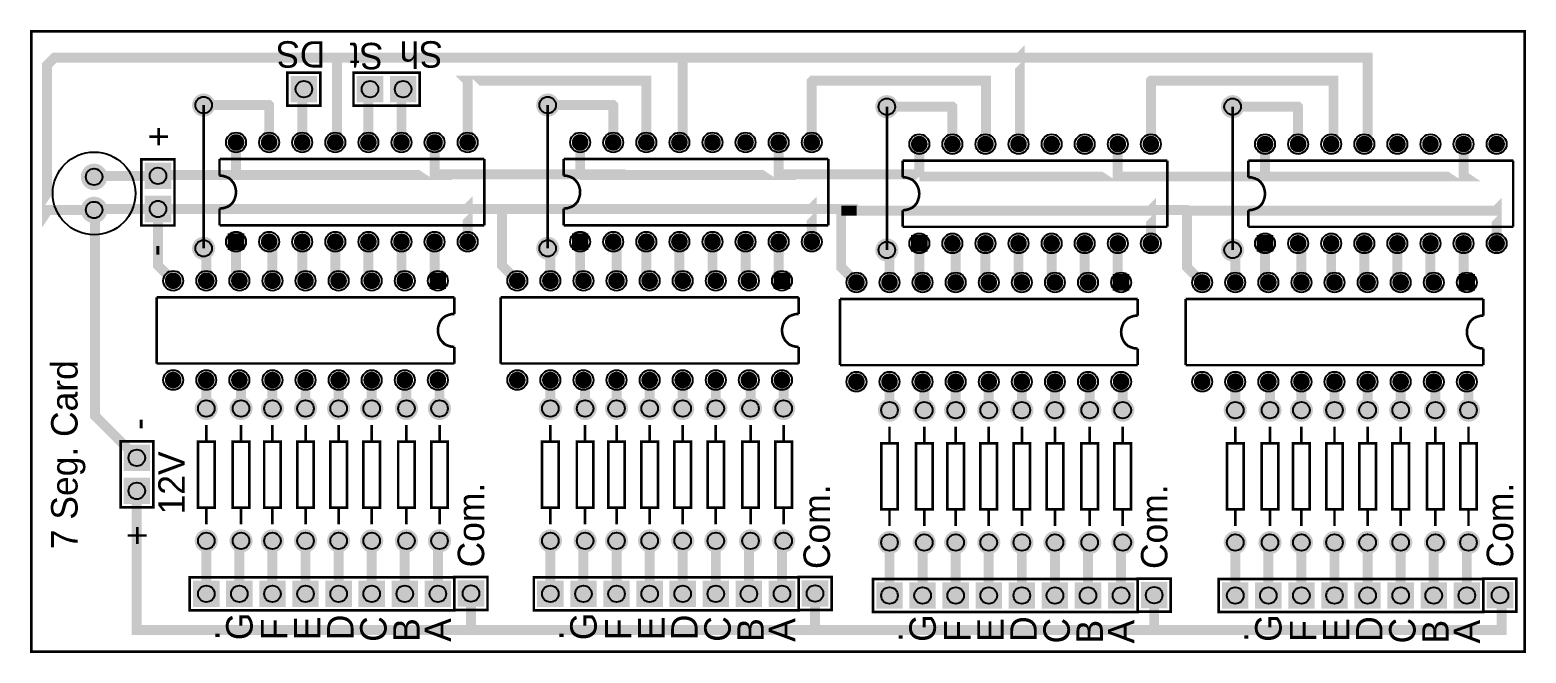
# Model space of a CAD drawing. Extents: x -4.21 to 4.21, y -2.67 to 2.66.
# Drawn here: x -0.315 to 4.207, y -2.654 to -0.771 of the extents above; entities that cross this region are included whole.
import ezdxf

# ---------------------------------------------------------------- set-up
doc = ezdxf.new("R2010")
doc.units = 0
doc.layers.get('0').update_dxf_attribs({"linetype": 'CONTINUOUS'})

# ---------------------------------------------------------------- blocks, each defined once
blk = doc.blocks.new('RPAD')
blk.add_trace([(-0.5, -0.5), (-0.5, 0.5), (0.5, -0.5), (0.5, 0.5)])
blk = doc.blocks.new('EPAD')
at = {"const_width": 0.5}
blk.add_lwpolyline([(-0.25, 0, 1), (0.25, 0, 1)], format="xyb", close=True, dxfattribs=at)

msp = doc.modelspace()

# ---------------------------------------------------------------- linework, layer by layer
for points, const_width in [([(-0.311, -2.65), (4.203, -2.65), (4.203, -0.775), (-0.311, -0.775), (-0.311, -2.65)], 0.008), ([(-0.121, -1.315), (-0.261, -1.315), (-0.263, -1.318), (-0.263, -0.877), (-0.241, -0.855), (0.613, -0.855)], 0.03), ([(0.613, -0.855), (0.613, -1.106), (0.608, -1.111)], 0.03), ([(0.613, -0.855), (1.655, -0.855), (1.658, -0.859), (1.658, -1.101), (1.648, -1.111)], 0.03), ([(1.655, -0.855), (2.628, -0.855)], 0.03), ([(2.628, -0.855), (2.675, -0.855), (2.677, -0.855), (3.728, -0.855), (3.728, -1.106), (3.718, -1.116)], 0.03), ([(2.675, -0.855), (2.677, -0.853), (2.677, -0.855), (2.677, -1.112), (2.673, -1.116)], 0.03), ([(0.463, -1), (0.563, -1), (0.563, -0.9), (0.463, -0.9), (0.463, -1)], 0.008), ([(0.663, -1), (0.863, -1), (0.863, -0.9), (0.663, -0.9), (0.663, -1)], 0.008), ([(0.508, -1.111), (0.508, -0.955), (0.513, -0.95)], 0.03), ([(0.708, -1.111), (0.708, -0.955), (0.713, -0.95)], 0.03), ([(0.808, -1.111), (0.808, -0.955), (0.813, -0.95)], 0.03), ([(1.008, -1.111), (1.008, -0.925), (1.007, -0.924), (1.547, -0.924), (1.548, -0.924), (1.548, -1.111), (1.548, -1.111)], 0.03), ([(2.048, -1.111), (2.048, -0.927), (2.051, -0.924), (2.575, -0.924), (2.575, -0.925), (2.575, -1.114), (2.573, -1.116)], 0.03), ([(3.073, -1.116), (3.073, -0.925), (3.074, -0.924), (3.625, -0.924), (3.625, -1.109), (3.618, -1.116)], 0.03), ([(0.408, -1.111), (0.408, -0.999), (0.407, -0.998), (0.21, -0.998)], 0.03), ([(0.21, -1.431), (0.21, -0.998)], 0.008), ([(1.448, -1.111), (1.448, -0.999), (1.447, -0.998), (1.25, -0.998)], 0.03), ([(1.25, -1.431), (1.25, -0.998)], 0.008), ([(2.473, -1.116), (2.473, -1.004), (2.472, -1.003), (2.275, -1.003)], 0.03), ([(3.518, -1.116), (3.518, -1.004), (3.517, -1.003), (3.32, -1.003)], 0.03), ([(2.275, -1.436), (2.275, -1.003)], 0.008), ([(3.32, -1.436), (3.32, -1.003)], 0.008), ([(0.308, -1.111), (0.308, -1.209), (0.075, -1.209), (0.072, -1.212)], 0.03), ([(0.908, -1.111), (0.908, -1.207), (0.911, -1.209), (0.308, -1.209)], 0.03), ([(1.348, -1.111), (1.348, -1.207), (1.348, -1.209)], 0.03), ([(1.948, -1.111), (1.948, -1.207), (1.951, -1.209), (1.482, -1.209)], 0.03), ([(2.373, -1.116), (2.373, -1.214)], 0.03), ([(2.973, -1.116), (2.973, -1.212), (2.976, -1.214), (2.373, -1.214)], 0.03), ([(3.418, -1.116), (3.418, -1.214)], 0.03), ([(4.018, -1.116), (4.018, -1.212), (4.021, -1.214), (3.493, -1.214)], 0.03), ([(0.022, -1.362), (0.122, -1.362), (0.122, -1.162), (0.022, -1.162), (0.022, -1.362)], 0.008), ([(0.258, -1.211), (0.258, -1.161)], 0.008), ([(1.058, -1.161), (0.258, -1.161)], 0.008), ([(1.058, -1.361), (1.058, -1.161)], 0.008), ([(1.298, -1.211), (1.298, -1.161)], 0.008), ([(2.098, -1.161), (1.298, -1.161)], 0.008), ([(2.098, -1.361), (2.098, -1.161)], 0.008), ([(2.323, -1.216), (2.323, -1.166)], 0.008), ([(3.123, -1.166), (2.323, -1.166)], 0.008), ([(3.123, -1.366), (3.123, -1.166)], 0.008), ([(3.368, -1.216), (3.368, -1.166)], 0.008), ([(4.168, -1.166), (3.368, -1.166)], 0.008), ([(4.168, -1.366), (4.168, -1.166)], 0.008), ([(0.072, -1.212), (-0.118, -1.212), (-0.121, -1.215)], 0.03), ([(0.308, -1.261), (0.307, -1.251), (0.304, -1.241), (0.3, -1.233), (0.294, -1.226), (0.287, -1.219), (0.278, -1.215), (0.268, -1.212), (0.258, -1.211)], 0.008), ([(0.908, -1.207), (1.348, -1.207), (1.479, -1.207), (1.482, -1.209)], 0.03), ([(1.348, -1.261), (1.347, -1.251), (1.344, -1.241), (1.34, -1.233), (1.334, -1.226), (1.327, -1.219), (1.318, -1.215), (1.308, -1.212), (1.298, -1.211)], 0.008), ([(1.482, -1.209), (1.348, -1.209)], 0.03), ([(1.948, -1.207), (2.366, -1.207), (2.373, -1.214)], 0.03), ([(2.373, -1.266), (2.372, -1.256), (2.369, -1.246), (2.365, -1.238), (2.359, -1.23), (2.352, -1.224), (2.343, -1.22), (2.333, -1.217), (2.323, -1.216)], 0.008), ([(2.976, -1.214), (3.418, -1.214), (3.493, -1.214)], 0.03), ([(3.418, -1.266), (3.417, -1.256), (3.414, -1.246), (3.41, -1.238), (3.404, -1.23), (3.397, -1.224), (3.388, -1.22), (3.378, -1.217), (3.368, -1.216)], 0.008), ([(0.308, -1.261), (0.307, -1.271), (0.304, -1.281), (0.3, -1.29), (0.294, -1.297), (0.287, -1.303), (0.278, -1.307), (0.268, -1.31), (0.258, -1.311)], 0.008), ([(1.348, -1.261), (1.347, -1.271), (1.344, -1.281), (1.34, -1.29), (1.334, -1.297), (1.327, -1.303), (1.318, -1.307), (1.308, -1.31), (1.298, -1.311)], 0.008), ([(2.373, -1.266), (2.372, -1.276), (2.369, -1.286), (2.365, -1.295), (2.359, -1.302), (2.352, -1.308), (2.343, -1.312), (2.333, -1.315), (2.323, -1.316)], 0.008), ([(3.418, -1.266), (3.417, -1.276), (3.414, -1.286), (3.41, -1.295), (3.404, -1.302), (3.397, -1.308), (3.388, -1.312), (3.378, -1.315), (3.368, -1.316)], 0.008), ([(0.072, -1.312), (-0.118, -1.312), (-0.121, -1.315)], 0.03), ([(0.008, -2.064), (-0.118, -1.937), (-0.118, -1.312)], 0.03), ([(0.072, -1.312), (1.006, -1.312), (1.008, -1.31), (1.008, -1.312), (1.008, -1.312), (1.008, -1.411)], 0.03), ([(0.118, -1.529), (0.072, -1.483), (0.072, -1.312)], 0.03), ([(0.258, -1.361), (0.258, -1.311)], 0.008), ([(1.163, -1.312), (1.112, -1.312), (1.008, -1.312), (1.008, -1.312)], 0.03), ([(1.158, -1.529), (1.112, -1.483), (1.112, -1.312)], 0.03), ([(1.163, -1.312), (2.008, -1.312)], 0.03), ([(1.298, -1.361), (1.298, -1.311)], 0.008), ([(2.008, -1.312), (2.046, -1.312), (2.048, -1.312), (2.179, -1.312), (2.184, -1.317)], 0.03), ([(2.046, -1.312), (2.048, -1.31), (2.048, -1.312), (2.048, -1.411)], 0.03), ([(2.183, -1.534), (2.137, -1.488), (2.137, -1.317)], 0.03), ([(2.137, -1.317), (2.184, -1.317)], 0.03), ([(2.184, -1.317), (3.071, -1.317), (3.073, -1.315), (3.073, -1.416)], 0.03), ([(3.073, -1.315), (3.18, -1.315), (3.182, -1.317)], 0.03), ([(3.182, -1.317), (4.116, -1.317), (4.118, -1.315), (4.118, -1.416)], 0.03), ([(3.228, -1.534), (3.182, -1.488), (3.182, -1.317)], 0.03), ([(2.323, -1.366), (2.323, -1.316)], 0.008), ([(3.368, -1.366), (3.368, -1.316)], 0.008), ([(0.258, -1.361), (1.058, -1.361)], 0.008), ([(0.308, -1.411), (0.308, -1.519), (0.318, -1.529)], 0.03), ([(0.408, -1.411), (0.418, -1.421), (0.418, -1.529)], 0.03), ([(0.508, -1.411), (0.508, -1.519), (0.518, -1.529)], 0.03), ([(0.608, -1.411), (0.608, -1.519), (0.618, -1.529)], 0.03), ([(0.708, -1.411), (0.708, -1.519), (0.718, -1.529)], 0.03), ([(0.808, -1.411), (0.808, -1.519), (0.818, -1.529)], 0.03), ([(0.908, -1.411), (0.908, -1.519), (0.918, -1.529)], 0.03), ([(1.298, -1.361), (2.098, -1.361)], 0.008), ([(1.348, -1.411), (1.348, -1.519), (1.358, -1.529)], 0.03), ([(1.448, -1.411), (1.458, -1.421), (1.458, -1.529)], 0.03), ([(1.548, -1.411), (1.548, -1.519), (1.558, -1.529)], 0.03), ([(1.648, -1.411), (1.648, -1.519), (1.658, -1.529)], 0.03), ([(1.748, -1.411), (1.748, -1.519), (1.758, -1.529)], 0.03), ([(1.848, -1.411), (1.848, -1.519), (1.858, -1.529)], 0.03), ([(1.948, -1.411), (1.948, -1.519), (1.958, -1.529)], 0.03), ([(2.323, -1.366), (3.123, -1.366)], 0.008), ([(2.373, -1.416), (2.373, -1.524), (2.383, -1.534)], 0.03), ([(2.473, -1.416), (2.483, -1.426), (2.483, -1.534)], 0.03), ([(2.573, -1.416), (2.573, -1.524), (2.583, -1.534)], 0.03), ([(2.673, -1.416), (2.673, -1.524), (2.683, -1.534)], 0.03), ([(2.773, -1.416), (2.773, -1.524), (2.783, -1.534)], 0.03), ([(2.873, -1.416), (2.873, -1.524), (2.883, -1.534)], 0.03), ([(2.973, -1.416), (2.973, -1.524), (2.983, -1.534)], 0.03), ([(3.368, -1.366), (4.168, -1.366)], 0.008), ([(3.418, -1.416), (3.418, -1.524), (3.428, -1.534)], 0.03), ([(3.518, -1.416), (3.528, -1.426), (3.528, -1.534)], 0.03), ([(3.618, -1.416), (3.618, -1.524), (3.628, -1.534)], 0.03), ([(3.718, -1.416), (3.718, -1.524), (3.728, -1.534)], 0.03), ([(3.818, -1.416), (3.818, -1.524), (3.828, -1.534)], 0.03), ([(3.918, -1.416), (3.918, -1.524), (3.928, -1.534)], 0.03), ([(4.018, -1.416), (4.018, -1.524), (4.028, -1.534)], 0.03), ([(0.218, -1.529), (0.218, -1.439), (0.21, -1.431)], 0.03), ([(1.258, -1.529), (1.258, -1.439), (1.25, -1.431)], 0.03), ([(2.283, -1.534), (2.283, -1.444), (2.275, -1.436)], 0.03), ([(3.328, -1.534), (3.328, -1.444), (3.32, -1.436)], 0.03), ([(0.068, -1.579), (0.068, -1.779)], 0.008), ([(0.968, -1.579), (0.068, -1.579)], 0.008), ([(0.968, -1.579), (0.968, -1.629)], 0.008), ([(1.108, -1.579), (1.108, -1.779)], 0.008), ([(2.008, -1.579), (1.108, -1.579)], 0.008), ([(2.008, -1.579), (2.008, -1.629)], 0.008), ([(2.133, -1.584), (2.133, -1.784)], 0.008), ([(3.033, -1.584), (2.133, -1.584)], 0.008), ([(3.033, -1.584), (3.033, -1.634)], 0.008), ([(3.178, -1.584), (3.178, -1.784)], 0.008), ([(4.078, -1.584), (3.178, -1.584)], 0.008), ([(4.078, -1.584), (4.078, -1.634)], 0.008), ([(0.918, -1.679), (0.919, -1.669), (0.922, -1.659), (0.926, -1.65), (0.932, -1.643), (0.939, -1.637), (0.948, -1.633), (0.958, -1.63), (0.968, -1.629)], 0.008), ([(1.958, -1.679), (1.959, -1.669), (1.962, -1.659), (1.966, -1.65), (1.972, -1.643), (1.979, -1.637), (1.988, -1.633), (1.998, -1.63), (2.008, -1.629)], 0.008), ([(2.983, -1.684), (2.984, -1.674), (2.987, -1.664), (2.991, -1.655), (2.997, -1.648), (3.004, -1.642), (3.013, -1.638), (3.023, -1.635), (3.033, -1.634)], 0.008), ([(4.028, -1.684), (4.029, -1.674), (4.032, -1.664), (4.036, -1.655), (4.042, -1.648), (4.049, -1.642), (4.058, -1.638), (4.068, -1.635), (4.078, -1.634)], 0.008), ([(0.918, -1.679), (0.919, -1.689), (0.922, -1.699), (0.926, -1.707), (0.932, -1.714), (0.939, -1.721), (0.948, -1.725), (0.958, -1.728), (0.968, -1.729)], 0.008), ([(1.958, -1.679), (1.959, -1.689), (1.962, -1.699), (1.966, -1.707), (1.972, -1.714), (1.979, -1.721), (1.988, -1.725), (1.998, -1.728), (2.008, -1.729)], 0.008), ([(2.983, -1.684), (2.984, -1.694), (2.987, -1.704), (2.991, -1.712), (2.997, -1.72), (3.004, -1.726), (3.013, -1.73), (3.023, -1.733), (3.033, -1.734)], 0.008), ([(4.028, -1.684), (4.029, -1.694), (4.032, -1.704), (4.036, -1.712), (4.042, -1.72), (4.049, -1.726), (4.058, -1.73), (4.068, -1.733), (4.078, -1.734)], 0.008), ([(0.968, -1.729), (0.968, -1.779)], 0.008), ([(2.008, -1.729), (2.008, -1.779)], 0.008), ([(3.033, -1.734), (3.033, -1.784)], 0.008), ([(4.078, -1.734), (4.078, -1.784)], 0.008), ([(0.068, -1.779), (0.968, -1.779)], 0.008), ([(1.108, -1.779), (2.008, -1.779)], 0.008), ([(2.133, -1.784), (3.033, -1.784)], 0.008), ([(3.178, -1.784), (4.078, -1.784)], 0.008), ([(0.218, -1.915), (0.218, -1.829), (0.218, -1.829)], 0.03), ([(0.323, -1.915), (0.323, -1.834), (0.318, -1.829)], 0.03), ([(0.418, -1.915), (0.418, -1.829), (0.418, -1.829)], 0.03), ([(0.518, -1.915), (0.518, -1.829), (0.518, -1.829)], 0.03), ([(0.618, -1.915), (0.618, -1.829), (0.618, -1.829)], 0.03), ([(0.718, -1.915), (0.718, -1.829), (0.718, -1.829)], 0.03), ([(0.823, -1.915), (0.823, -1.834), (0.818, -1.829)], 0.03), ([(0.923, -1.915), (0.923, -1.834), (0.918, -1.829)], 0.03), ([(1.258, -1.915), (1.258, -1.829), (1.258, -1.829)], 0.03), ([(1.363, -1.915), (1.363, -1.834), (1.358, -1.829)], 0.03), ([(1.458, -1.915), (1.458, -1.829), (1.458, -1.829)], 0.03), ([(1.558, -1.915), (1.558, -1.829), (1.558, -1.829)], 0.03), ([(1.658, -1.915), (1.658, -1.829), (1.658, -1.829)], 0.03), ([(1.758, -1.915), (1.758, -1.829), (1.758, -1.829)], 0.03), ([(1.863, -1.915), (1.863, -1.834), (1.858, -1.829)], 0.03), ([(1.963, -1.915), (1.963, -1.834), (1.958, -1.829)], 0.03), ([(2.283, -1.92), (2.283, -1.834), (2.283, -1.834)], 0.03), ([(2.388, -1.92), (2.388, -1.839), (2.383, -1.834)], 0.03), ([(2.483, -1.92), (2.483, -1.834), (2.483, -1.834)], 0.03), ([(2.583, -1.92), (2.583, -1.834), (2.583, -1.834)], 0.03), ([(2.683, -1.92), (2.683, -1.834), (2.683, -1.834)], 0.03), ([(2.783, -1.92), (2.783, -1.834), (2.783, -1.834)], 0.03), ([(2.888, -1.92), (2.888, -1.839), (2.883, -1.834)], 0.03), ([(2.988, -1.92), (2.988, -1.839), (2.983, -1.834)], 0.03), ([(3.328, -1.92), (3.328, -1.834), (3.328, -1.834)], 0.03), ([(3.433, -1.92), (3.433, -1.839), (3.428, -1.834)], 0.03), ([(3.528, -1.92), (3.528, -1.834), (3.528, -1.834)], 0.03), ([(3.628, -1.92), (3.628, -1.834), (3.628, -1.834)], 0.03), ([(3.728, -1.92), (3.728, -1.834), (3.728, -1.834)], 0.03), ([(3.828, -1.92), (3.828, -1.834), (3.828, -1.834)], 0.03), ([(3.933, -1.92), (3.933, -1.839), (3.928, -1.834)], 0.03), ([(4.033, -1.92), (4.033, -1.839), (4.028, -1.834)], 0.03), ([(0.218, -2.015), (0.218, -1.965)], 0.008), ([(0.323, -2.015), (0.323, -1.965)], 0.008), ([(0.418, -2.015), (0.418, -1.965)], 0.008), ([(0.518, -2.015), (0.518, -1.965)], 0.008), ([(0.618, -2.015), (0.618, -1.965)], 0.008), ([(0.718, -2.015), (0.718, -1.965)], 0.008), ([(0.823, -2.015), (0.823, -1.965)], 0.008), ([(0.923, -2.015), (0.923, -1.965)], 0.008), ([(1.258, -2.015), (1.258, -1.965)], 0.008), ([(1.363, -2.015), (1.363, -1.965)], 0.008), ([(1.458, -2.015), (1.458, -1.965)], 0.008), ([(1.558, -2.015), (1.558, -1.965)], 0.008), ([(1.658, -2.015), (1.658, -1.965)], 0.008), ([(1.758, -2.015), (1.758, -1.965)], 0.008), ([(1.863, -2.015), (1.863, -1.965)], 0.008), ([(1.963, -2.015), (1.963, -1.965)], 0.008), ([(2.283, -2.02), (2.283, -1.97)], 0.008), ([(2.388, -2.02), (2.388, -1.97)], 0.008), ([(2.483, -2.02), (2.483, -1.97)], 0.008), ([(2.583, -2.02), (2.583, -1.97)], 0.008), ([(2.683, -2.02), (2.683, -1.97)], 0.008), ([(2.783, -2.02), (2.783, -1.97)], 0.008), ([(2.888, -2.02), (2.888, -1.97)], 0.008), ([(2.988, -2.02), (2.988, -1.97)], 0.008), ([(3.328, -2.02), (3.328, -1.97)], 0.008), ([(3.433, -2.02), (3.433, -1.97)], 0.008), ([(3.528, -2.02), (3.528, -1.97)], 0.008), ([(3.628, -2.02), (3.628, -1.97)], 0.008), ([(3.728, -2.02), (3.728, -1.97)], 0.008), ([(3.828, -2.02), (3.828, -1.97)], 0.008), ([(3.933, -2.02), (3.933, -1.97)], 0.008), ([(4.033, -2.02), (4.033, -1.97)], 0.008), ([(-0.041, -2.214), (0.058, -2.214), (0.058, -2.014), (-0.041, -2.014), (-0.041, -2.214)], 0.008), ([(0.193, -2.215), (0.243, -2.215), (0.243, -2.015), (0.193, -2.015), (0.193, -2.215)], 0.008), ([(0.298, -2.215), (0.348, -2.215), (0.348, -2.015), (0.298, -2.015), (0.298, -2.215)], 0.008), ([(0.393, -2.215), (0.443, -2.215), (0.443, -2.015), (0.393, -2.015), (0.393, -2.215)], 0.008), ([(0.493, -2.215), (0.543, -2.215), (0.543, -2.015), (0.493, -2.015), (0.493, -2.215)], 0.008), ([(0.593, -2.215), (0.643, -2.215), (0.643, -2.015), (0.593, -2.015), (0.593, -2.215)], 0.008), ([(0.693, -2.215), (0.743, -2.215), (0.743, -2.015), (0.693, -2.015), (0.693, -2.215)], 0.008), ([(0.798, -2.215), (0.848, -2.215), (0.848, -2.015), (0.798, -2.015), (0.798, -2.215)], 0.008), ([(0.898, -2.215), (0.948, -2.215), (0.948, -2.015), (0.898, -2.015), (0.898, -2.215)], 0.008), ([(1.233, -2.215), (1.283, -2.215), (1.283, -2.015), (1.233, -2.015), (1.233, -2.215)], 0.008), ([(1.338, -2.215), (1.388, -2.215), (1.388, -2.015), (1.338, -2.015), (1.338, -2.215)], 0.008), ([(1.433, -2.215), (1.483, -2.215), (1.483, -2.015), (1.433, -2.015), (1.433, -2.215)], 0.008), ([(1.533, -2.215), (1.583, -2.215), (1.583, -2.015), (1.533, -2.015), (1.533, -2.215)], 0.008), ([(1.633, -2.215), (1.683, -2.215), (1.683, -2.015), (1.633, -2.015), (1.633, -2.215)], 0.008), ([(1.733, -2.215), (1.783, -2.215), (1.783, -2.015), (1.733, -2.015), (1.733, -2.215)], 0.008), ([(1.838, -2.215), (1.888, -2.215), (1.888, -2.015), (1.838, -2.015), (1.838, -2.215)], 0.008), ([(1.938, -2.215), (1.988, -2.215), (1.988, -2.015), (1.938, -2.015), (1.938, -2.215)], 0.008), ([(2.258, -2.22), (2.308, -2.22), (2.308, -2.02), (2.258, -2.02), (2.258, -2.22)], 0.008), ([(2.363, -2.22), (2.413, -2.22), (2.413, -2.02), (2.363, -2.02), (2.363, -2.22)], 0.008), ([(2.458, -2.22), (2.508, -2.22), (2.508, -2.02), (2.458, -2.02), (2.458, -2.22)], 0.008), ([(2.558, -2.22), (2.608, -2.22), (2.608, -2.02), (2.558, -2.02), (2.558, -2.22)], 0.008), ([(2.658, -2.22), (2.708, -2.22), (2.708, -2.02), (2.658, -2.02), (2.658, -2.22)], 0.008), ([(2.758, -2.22), (2.808, -2.22), (2.808, -2.02), (2.758, -2.02), (2.758, -2.22)], 0.008), ([(2.863, -2.22), (2.913, -2.22), (2.913, -2.02), (2.863, -2.02), (2.863, -2.22)], 0.008), ([(2.963, -2.22), (3.013, -2.22), (3.013, -2.02), (2.963, -2.02), (2.963, -2.22)], 0.008), ([(3.303, -2.22), (3.353, -2.22), (3.353, -2.02), (3.303, -2.02), (3.303, -2.22)], 0.008), ([(3.408, -2.22), (3.458, -2.22), (3.458, -2.02), (3.408, -2.02), (3.408, -2.22)], 0.008), ([(3.503, -2.22), (3.553, -2.22), (3.553, -2.02), (3.503, -2.02), (3.503, -2.22)], 0.008), ([(3.603, -2.22), (3.653, -2.22), (3.653, -2.02), (3.603, -2.02), (3.603, -2.22)], 0.008), ([(3.703, -2.22), (3.753, -2.22), (3.753, -2.02), (3.703, -2.02), (3.703, -2.22)], 0.008), ([(3.803, -2.22), (3.853, -2.22), (3.853, -2.02), (3.803, -2.02), (3.803, -2.22)], 0.008), ([(3.908, -2.22), (3.958, -2.22), (3.958, -2.02), (3.908, -2.02), (3.908, -2.22)], 0.008), ([(4.008, -2.22), (4.058, -2.22), (4.058, -2.02), (4.008, -2.02), (4.008, -2.22)], 0.008), ([(0.008, -2.164), (0.008, -2.584), (1.022, -2.584), (2.062, -2.584)], 0.03), ([(0.218, -2.265), (0.218, -2.215)], 0.008), ([(0.323, -2.265), (0.323, -2.215)], 0.008), ([(0.418, -2.265), (0.418, -2.215)], 0.008), ([(0.518, -2.265), (0.518, -2.215)], 0.008), ([(0.618, -2.265), (0.618, -2.215)], 0.008), ([(0.718, -2.265), (0.718, -2.215)], 0.008), ([(0.823, -2.265), (0.823, -2.215)], 0.008), ([(0.923, -2.265), (0.923, -2.215)], 0.008), ([(1.258, -2.265), (1.258, -2.215)], 0.008), ([(1.363, -2.265), (1.363, -2.215)], 0.008), ([(1.458, -2.265), (1.458, -2.215)], 0.008), ([(1.558, -2.265), (1.558, -2.215)], 0.008), ([(1.658, -2.265), (1.658, -2.215)], 0.008), ([(1.758, -2.265), (1.758, -2.215)], 0.008), ([(1.863, -2.265), (1.863, -2.215)], 0.008), ([(1.963, -2.265), (1.963, -2.215)], 0.008), ([(2.283, -2.27), (2.283, -2.22)], 0.008), ([(2.388, -2.27), (2.388, -2.22)], 0.008), ([(2.483, -2.27), (2.483, -2.22)], 0.008), ([(2.583, -2.27), (2.583, -2.22)], 0.008), ([(2.683, -2.27), (2.683, -2.22)], 0.008), ([(2.783, -2.27), (2.783, -2.22)], 0.008), ([(2.888, -2.27), (2.888, -2.22)], 0.008), ([(2.988, -2.27), (2.988, -2.22)], 0.008), ([(3.328, -2.27), (3.328, -2.22)], 0.008), ([(3.433, -2.27), (3.433, -2.22)], 0.008), ([(3.528, -2.27), (3.528, -2.22)], 0.008), ([(3.628, -2.27), (3.628, -2.22)], 0.008), ([(3.728, -2.27), (3.728, -2.22)], 0.008), ([(3.828, -2.27), (3.828, -2.22)], 0.008), ([(3.933, -2.27), (3.933, -2.22)], 0.008), ([(4.033, -2.27), (4.033, -2.22)], 0.008), ([(0.218, -2.475), (0.218, -2.315)], 0.03), ([(0.318, -2.475), (0.318, -2.32), (0.323, -2.315)], 0.03), ([(0.418, -2.475), (0.418, -2.315)], 0.03), ([(0.518, -2.475), (0.518, -2.315)], 0.03), ([(0.618, -2.475), (0.618, -2.315)], 0.03), ([(0.718, -2.475), (0.718, -2.315)], 0.03), ([(0.818, -2.475), (0.818, -2.32), (0.823, -2.315)], 0.03), ([(0.918, -2.475), (0.918, -2.32), (0.923, -2.315)], 0.03), ([(1.258, -2.475), (1.258, -2.315)], 0.03), ([(1.358, -2.475), (1.358, -2.32), (1.363, -2.315)], 0.03), ([(1.458, -2.475), (1.458, -2.315)], 0.03), ([(1.558, -2.475), (1.558, -2.315)], 0.03), ([(1.658, -2.475), (1.658, -2.315)], 0.03), ([(1.758, -2.475), (1.758, -2.315)], 0.03), ([(1.858, -2.475), (1.858, -2.32), (1.863, -2.315)], 0.03), ([(1.958, -2.475), (1.958, -2.32), (1.963, -2.315)], 0.03), ([(2.283, -2.48), (2.283, -2.32)], 0.03), ([(2.383, -2.48), (2.383, -2.325), (2.388, -2.32)], 0.03), ([(2.483, -2.48), (2.483, -2.32)], 0.03), ([(2.583, -2.48), (2.583, -2.32)], 0.03), ([(2.683, -2.48), (2.683, -2.32)], 0.03), ([(2.783, -2.48), (2.783, -2.32)], 0.03), ([(2.883, -2.48), (2.883, -2.325), (2.888, -2.32)], 0.03), ([(2.983, -2.48), (2.983, -2.325), (2.988, -2.32)], 0.03), ([(3.328, -2.48), (3.328, -2.32)], 0.03), ([(3.428, -2.48), (3.428, -2.325), (3.433, -2.32)], 0.03), ([(3.528, -2.48), (3.528, -2.32)], 0.03), ([(3.628, -2.48), (3.628, -2.32)], 0.03), ([(3.728, -2.48), (3.728, -2.32)], 0.03), ([(3.828, -2.48), (3.828, -2.32)], 0.03), ([(3.928, -2.48), (3.928, -2.325), (3.933, -2.32)], 0.03), ([(4.028, -2.48), (4.028, -2.325), (4.033, -2.32)], 0.03), ([(0.168, -2.525), (0.968, -2.525), (0.968, -2.425), (0.168, -2.425), (0.168, -2.525)], 0.008), ([(0.968, -2.524), (1.068, -2.524), (1.068, -2.424), (0.968, -2.424), (0.968, -2.524)], 0.008), ([(1.208, -2.525), (2.008, -2.525), (2.008, -2.425), (1.208, -2.425), (1.208, -2.525)], 0.008), ([(2.008, -2.524), (2.108, -2.524), (2.108, -2.424), (2.008, -2.424), (2.008, -2.524)], 0.008), ([(2.233, -2.53), (3.033, -2.53), (3.033, -2.43), (2.233, -2.43), (2.233, -2.53)], 0.008), ([(3.033, -2.529), (3.133, -2.529), (3.133, -2.429), (3.033, -2.429), (3.033, -2.529)], 0.008), ([(3.278, -2.53), (4.078, -2.53), (4.078, -2.43), (3.278, -2.43), (3.278, -2.53)], 0.008), ([(4.078, -2.529), (4.178, -2.529), (4.178, -2.429), (4.078, -2.429), (4.078, -2.529)], 0.008), ([(1.018, -2.474), (1.018, -2.581), (1.022, -2.584)], 0.03), ([(2.058, -2.474), (2.058, -2.581), (2.062, -2.584), (3.088, -2.584)], 0.03), ([(3.083, -2.479), (3.083, -2.579), (3.088, -2.584), (4.133, -2.584), (4.133, -2.484), (4.128, -2.479)], 0.03)]:
    msp.add_lwpolyline(points, dxfattribs=dict(const_width=const_width))
for centre, radius in [((0.513, -0.95), 0.025), ((0.713, -0.95), 0.025), ((0.813, -0.95), 0.025), ((0.21, -0.998), 0.025), ((1.25, -0.998), 0.025), ((2.275, -1.003), 0.025), ((3.32, -1.003), 0.025), ((0.308, -1.111), 0.03), ((0.408, -1.111), 0.03), ((0.508, -1.111), 0.03), ((0.608, -1.111), 0.03), ((0.708, -1.111), 0.03), ((0.808, -1.111), 0.03), ((0.908, -1.111), 0.03), ((1.008, -1.111), 0.03), ((1.348, -1.111), 0.03), ((1.448, -1.111), 0.03), ((1.548, -1.111), 0.03), ((1.648, -1.111), 0.03), ((1.748, -1.111), 0.03), ((1.848, -1.111), 0.03), ((1.948, -1.111), 0.03), ((2.048, -1.111), 0.03), ((2.373, -1.116), 0.03), ((2.473, -1.116), 0.03), ((2.573, -1.116), 0.03), ((2.673, -1.116), 0.03), ((2.773, -1.116), 0.03), ((2.873, -1.116), 0.03), ((2.973, -1.116), 0.03), ((3.073, -1.116), 0.03), ((3.418, -1.116), 0.03), ((3.518, -1.116), 0.03), ((3.618, -1.116), 0.03), ((3.718, -1.116), 0.03), ((3.818, -1.116), 0.03), ((3.918, -1.116), 0.03), ((4.018, -1.116), 0.03), ((4.118, -1.116), 0.03), ((-0.121, -1.215), 0.025), ((0.072, -1.212), 0.025), ((-0.121, -1.315), 0.025), ((0.072, -1.312), 0.025), ((0.308, -1.411), 0.03), ((0.408, -1.411), 0.03), ((0.508, -1.411), 0.03), ((0.608, -1.411), 0.03), ((0.708, -1.411), 0.03), ((0.808, -1.411), 0.03), ((0.908, -1.411), 0.03), ((1.008, -1.411), 0.03), ((1.348, -1.411), 0.03), ((1.448, -1.411), 0.03), ((1.548, -1.411), 0.03), ((1.648, -1.411), 0.03), ((1.748, -1.411), 0.03), ((1.848, -1.411), 0.03), ((1.948, -1.411), 0.03), ((2.048, -1.411), 0.03), ((2.373, -1.416), 0.03), ((2.473, -1.416), 0.03), ((2.573, -1.416), 0.03), ((2.673, -1.416), 0.03), ((2.773, -1.416), 0.03), ((2.873, -1.416), 0.03), ((2.973, -1.416), 0.03), ((3.073, -1.416), 0.03), ((3.418, -1.416), 0.03), ((3.518, -1.416), 0.03), ((3.618, -1.416), 0.03), ((3.718, -1.416), 0.03), ((3.818, -1.416), 0.03), ((3.918, -1.416), 0.03), ((4.018, -1.416), 0.03), ((4.118, -1.416), 0.03), ((0.21, -1.431), 0.025), ((1.25, -1.431), 0.025), ((2.275, -1.436), 0.025), ((3.32, -1.436), 0.025), ((0.118, -1.529), 0.03), ((0.218, -1.529), 0.03), ((0.318, -1.529), 0.03), ((0.418, -1.529), 0.03), ((0.518, -1.529), 0.03), ((0.618, -1.529), 0.03), ((0.718, -1.529), 0.03), ((0.818, -1.529), 0.03), ((0.918, -1.529), 0.03), ((1.158, -1.529), 0.03), ((1.258, -1.529), 0.03), ((1.358, -1.529), 0.03), ((1.458, -1.529), 0.03), ((1.558, -1.529), 0.03), ((1.658, -1.529), 0.03), ((1.758, -1.529), 0.03), ((1.858, -1.529), 0.03), ((1.958, -1.529), 0.03), ((2.183, -1.534), 0.03), ((2.283, -1.534), 0.03), ((2.383, -1.534), 0.03), ((2.483, -1.534), 0.03), ((2.583, -1.534), 0.03), ((2.683, -1.534), 0.03), ((2.783, -1.534), 0.03), ((2.883, -1.534), 0.03), ((2.983, -1.534), 0.03), ((3.228, -1.534), 0.03), ((3.328, -1.534), 0.03), ((3.428, -1.534), 0.03), ((3.528, -1.534), 0.03), ((3.628, -1.534), 0.03), ((3.728, -1.534), 0.03), ((3.828, -1.534), 0.03), ((3.928, -1.534), 0.03), ((4.028, -1.534), 0.03), ((0.118, -1.829), 0.03), ((0.218, -1.829), 0.03), ((0.318, -1.829), 0.03), ((0.418, -1.829), 0.03), ((0.518, -1.829), 0.03), ((0.618, -1.829), 0.03), ((0.718, -1.829), 0.03), ((0.818, -1.829), 0.03), ((0.918, -1.829), 0.03), ((1.158, -1.829), 0.03), ((1.258, -1.829), 0.03), ((1.358, -1.829), 0.03), ((1.458, -1.829), 0.03), ((1.558, -1.829), 0.03), ((1.658, -1.829), 0.03), ((1.758, -1.829), 0.03), ((1.858, -1.829), 0.03), ((1.958, -1.829), 0.03), ((2.183, -1.834), 0.03), ((2.283, -1.834), 0.03), ((2.383, -1.834), 0.03), ((2.483, -1.834), 0.03), ((2.583, -1.834), 0.03), ((2.683, -1.834), 0.03), ((2.783, -1.834), 0.03), ((2.883, -1.834), 0.03), ((2.983, -1.834), 0.03), ((3.228, -1.834), 0.03), ((3.328, -1.834), 0.03), ((3.428, -1.834), 0.03), ((3.528, -1.834), 0.03), ((3.628, -1.834), 0.03), ((3.728, -1.834), 0.03), ((3.828, -1.834), 0.03), ((3.928, -1.834), 0.03), ((4.028, -1.834), 0.03), ((0.218, -1.915), 0.025), ((0.323, -1.915), 0.025), ((0.418, -1.915), 0.025), ((0.518, -1.915), 0.025), ((0.618, -1.915), 0.025), ((0.718, -1.915), 0.025), ((0.823, -1.915), 0.025), ((0.923, -1.915), 0.025), ((1.258, -1.915), 0.025), ((1.363, -1.915), 0.025), ((1.458, -1.915), 0.025), ((1.558, -1.915), 0.025), ((1.658, -1.915), 0.025), ((1.758, -1.915), 0.025), ((1.863, -1.915), 0.025), ((1.963, -1.915), 0.025), ((2.283, -1.92), 0.025), ((2.388, -1.92), 0.025), ((2.483, -1.92), 0.025), ((2.583, -1.92), 0.025), ((2.683, -1.92), 0.025), ((2.783, -1.92), 0.025), ((2.888, -1.92), 0.025), ((2.988, -1.92), 0.025), ((3.328, -1.92), 0.025), ((3.433, -1.92), 0.025), ((3.528, -1.92), 0.025), ((3.628, -1.92), 0.025), ((3.728, -1.92), 0.025), ((3.828, -1.92), 0.025), ((3.933, -1.92), 0.025), ((4.033, -1.92), 0.025), ((0.008, -2.064), 0.025), ((0.008, -2.164), 0.025), ((0.218, -2.315), 0.025), ((0.323, -2.315), 0.025), ((0.418, -2.315), 0.025), ((0.518, -2.315), 0.025), ((0.618, -2.315), 0.025), ((0.718, -2.315), 0.025), ((0.823, -2.315), 0.025), ((0.923, -2.315), 0.025), ((1.258, -2.315), 0.025), ((1.363, -2.315), 0.025), ((1.458, -2.315), 0.025), ((1.558, -2.315), 0.025), ((1.658, -2.315), 0.025), ((1.758, -2.315), 0.025), ((1.863, -2.315), 0.025), ((1.963, -2.315), 0.025), ((2.283, -2.32), 0.025), ((2.388, -2.32), 0.025), ((2.483, -2.32), 0.025), ((2.583, -2.32), 0.025), ((2.683, -2.32), 0.025), ((2.783, -2.32), 0.025), ((2.888, -2.32), 0.025), ((2.988, -2.32), 0.025), ((3.328, -2.32), 0.025), ((3.433, -2.32), 0.025), ((3.528, -2.32), 0.025), ((3.628, -2.32), 0.025), ((3.728, -2.32), 0.025), ((3.828, -2.32), 0.025), ((3.933, -2.32), 0.025), ((4.033, -2.32), 0.025), ((0.218, -2.475), 0.025), ((0.318, -2.475), 0.025), ((0.418, -2.475), 0.025), ((0.518, -2.475), 0.025), ((0.618, -2.475), 0.025), ((0.718, -2.475), 0.025), ((0.818, -2.475), 0.025), ((0.918, -2.475), 0.025), ((1.018, -2.474), 0.025), ((1.258, -2.475), 0.025), ((1.358, -2.475), 0.025), ((1.458, -2.475), 0.025), ((1.558, -2.475), 0.025), ((1.658, -2.475), 0.025), ((1.758, -2.475), 0.025), ((1.858, -2.475), 0.025), ((1.958, -2.475), 0.025), ((2.058, -2.474), 0.025), ((2.283, -2.48), 0.025), ((2.383, -2.48), 0.025), ((2.483, -2.48), 0.025), ((2.583, -2.48), 0.025), ((2.683, -2.48), 0.025), ((2.783, -2.48), 0.025), ((2.883, -2.48), 0.025), ((2.983, -2.48), 0.025), ((3.083, -2.479), 0.025), ((3.328, -2.48), 0.025), ((3.428, -2.48), 0.025), ((3.528, -2.48), 0.025), ((3.628, -2.48), 0.025), ((3.728, -2.48), 0.025), ((3.828, -2.48), 0.025), ((3.928, -2.48), 0.025), ((4.028, -2.48), 0.025), ((4.128, -2.479), 0.025)]:
    msp.add_circle(centre, radius)
at = {"layer": '12632256'}
msp.add_circle((-0.121, -1.265), 0.125, dxfattribs=at)

# ---------------------------------------------------------------- block references
for p, xscale, yscale, rotation in [((0.513, -0.95), 0.08, 0.08, 180), ((0.713, -0.95), 0.08, 0.08, 180), ((0.813, -0.95), 0.08, 0.08, 180), ((0.072, -1.212), 0.08, 0.08, 90), ((0.072, -1.312), 0.08, 0.08, 90), ((0.918, -1.529), 0.05, 0.05, 180), ((1.958, -1.529), 0.05, 0.05, 180), ((2.983, -1.534), 0.05, 0.05, 180), ((4.028, -1.534), 0.05, 0.05, 180), ((0.008, -2.064), 0.08, 0.08, 90), ((0.008, -2.164), 0.08, 0.08, 90), ((0.218, -2.475), 0.08, 0.08, 180), ((0.318, -2.475), 0.08, 0.08, 180), ((0.418, -2.475), 0.08, 0.08, 180), ((0.518, -2.475), 0.08, 0.08, 180), ((0.618, -2.475), 0.08, 0.08, 180), ((0.718, -2.475), 0.08, 0.08, 180), ((0.818, -2.475), 0.08, 0.08, 180), ((0.918, -2.475), 0.08, 0.08, 180), ((1.018, -2.474), 0.08, 0.08, 90), ((1.258, -2.475), 0.08, 0.08, 180), ((1.358, -2.475), 0.08, 0.08, 180), ((1.458, -2.475), 0.08, 0.08, 180), ((1.558, -2.475), 0.08, 0.08, 180), ((1.658, -2.475), 0.08, 0.08, 180), ((1.758, -2.475), 0.08, 0.08, 180), ((1.858, -2.475), 0.08, 0.08, 180), ((1.958, -2.475), 0.08, 0.08, 180), ((2.058, -2.474), 0.08, 0.08, 90), ((2.283, -2.48), 0.08, 0.08, 180), ((2.383, -2.48), 0.08, 0.08, 180), ((2.483, -2.48), 0.08, 0.08, 180), ((2.583, -2.48), 0.08, 0.08, 180), ((2.683, -2.48), 0.08, 0.08, 180), ((2.783, -2.48), 0.08, 0.08, 180), ((2.883, -2.48), 0.08, 0.08, 180), ((2.983, -2.48), 0.08, 0.08, 180), ((3.083, -2.479), 0.08, 0.08, 90), ((3.328, -2.48), 0.08, 0.08, 180), ((3.428, -2.48), 0.08, 0.08, 180), ((3.528, -2.48), 0.08, 0.08, 180), ((3.628, -2.48), 0.08, 0.08, 180), ((3.728, -2.48), 0.08, 0.08, 180), ((3.828, -2.48), 0.08, 0.08, 180), ((3.928, -2.48), 0.08, 0.08, 180), ((4.028, -2.48), 0.08, 0.08, 180), ((4.128, -2.479), 0.08, 0.08, 90)]:
    msp.add_blockref('RPAD', p, dxfattribs=dict(xscale=xscale, yscale=yscale, rotation=rotation))
for name, p, xscale, yscale in [('EPAD', (0.21, -0.998), 0.07, 0.07), ('EPAD', (1.25, -0.998), 0.07, 0.07), ('EPAD', (2.275, -1.003), 0.07, 0.07), ('EPAD', (3.32, -1.003), 0.07, 0.07), ('EPAD', (0.308, -1.111), 0.05, 0.05), ('EPAD', (0.408, -1.111), 0.05, 0.05), ('EPAD', (0.508, -1.111), 0.05, 0.05), ('EPAD', (0.608, -1.111), 0.05, 0.05), ('EPAD', (0.708, -1.111), 0.05, 0.05), ('EPAD', (0.808, -1.111), 0.05, 0.05), ('EPAD', (0.908, -1.111), 0.05, 0.05), ('EPAD', (1.008, -1.111), 0.05, 0.05), ('EPAD', (1.348, -1.111), 0.05, 0.05), ('EPAD', (1.448, -1.111), 0.05, 0.05), ('EPAD', (1.548, -1.111), 0.05, 0.05), ('EPAD', (1.648, -1.111), 0.05, 0.05), ('EPAD', (1.748, -1.111), 0.05, 0.05), ('EPAD', (1.848, -1.111), 0.05, 0.05), ('EPAD', (1.948, -1.111), 0.05, 0.05), ('EPAD', (2.048, -1.111), 0.05, 0.05), ('EPAD', (2.373, -1.116), 0.05, 0.05), ('EPAD', (2.473, -1.116), 0.05, 0.05), ('EPAD', (2.573, -1.116), 0.05, 0.05), ('EPAD', (2.673, -1.116), 0.05, 0.05), ('EPAD', (2.773, -1.116), 0.05, 0.05), ('EPAD', (2.873, -1.116), 0.05, 0.05), ('EPAD', (2.973, -1.116), 0.05, 0.05), ('EPAD', (3.073, -1.116), 0.05, 0.05), ('EPAD', (3.418, -1.116), 0.05, 0.05), ('EPAD', (3.518, -1.116), 0.05, 0.05), ('EPAD', (3.618, -1.116), 0.05, 0.05), ('EPAD', (3.718, -1.116), 0.05, 0.05), ('EPAD', (3.818, -1.116), 0.05, 0.05), ('EPAD', (3.918, -1.116), 0.05, 0.05), ('EPAD', (4.018, -1.116), 0.05, 0.05), ('EPAD', (4.118, -1.116), 0.05, 0.05), ('EPAD', (-0.121, -1.215), 0.08, 0.08), ('EPAD', (-0.121, -1.315), 0.08, 0.08), ('EPAD', (0.21, -1.431), 0.07, 0.07), ('RPAD', (0.308, -1.411), 0.05, 0.05), ('EPAD', (0.408, -1.411), 0.05, 0.05), ('EPAD', (0.508, -1.411), 0.05, 0.05), ('EPAD', (0.608, -1.411), 0.05, 0.05), ('EPAD', (0.708, -1.411), 0.05, 0.05), ('EPAD', (0.808, -1.411), 0.05, 0.05), ('EPAD', (0.908, -1.411), 0.05, 0.05), ('EPAD', (1.008, -1.411), 0.05, 0.05), ('EPAD', (1.25, -1.431), 0.07, 0.07), ('RPAD', (1.348, -1.411), 0.05, 0.05), ('EPAD', (1.448, -1.411), 0.05, 0.05), ('EPAD', (1.548, -1.411), 0.05, 0.05), ('EPAD', (1.648, -1.411), 0.05, 0.05), ('EPAD', (1.748, -1.411), 0.05, 0.05), ('EPAD', (1.848, -1.411), 0.05, 0.05), ('EPAD', (1.948, -1.411), 0.05, 0.05), ('EPAD', (2.048, -1.411), 0.05, 0.05), ('EPAD', (2.275, -1.436), 0.07, 0.07), ('RPAD', (2.373, -1.416), 0.05, 0.05), ('EPAD', (2.473, -1.416), 0.05, 0.05), ('EPAD', (2.573, -1.416), 0.05, 0.05), ('EPAD', (2.673, -1.416), 0.05, 0.05), ('EPAD', (2.773, -1.416), 0.05, 0.05), ('EPAD', (2.873, -1.416), 0.05, 0.05), ('EPAD', (2.973, -1.416), 0.05, 0.05), ('EPAD', (3.073, -1.416), 0.05, 0.05), ('EPAD', (3.32, -1.436), 0.07, 0.07), ('RPAD', (3.418, -1.416), 0.05, 0.05), ('EPAD', (3.518, -1.416), 0.05, 0.05), ('EPAD', (3.618, -1.416), 0.05, 0.05), ('EPAD', (3.718, -1.416), 0.05, 0.05), ('EPAD', (3.818, -1.416), 0.05, 0.05), ('EPAD', (3.918, -1.416), 0.05, 0.05), ('EPAD', (4.018, -1.416), 0.05, 0.05), ('EPAD', (4.118, -1.416), 0.05, 0.05), ('EPAD', (0.118, -1.529), 0.05, 0.05), ('EPAD', (0.218, -1.529), 0.05, 0.05), ('EPAD', (0.318, -1.529), 0.05, 0.05), ('EPAD', (0.418, -1.529), 0.05, 0.05), ('EPAD', (0.518, -1.529), 0.05, 0.05), ('EPAD', (0.618, -1.529), 0.05, 0.05), ('EPAD', (0.718, -1.529), 0.05, 0.05), ('EPAD', (0.818, -1.529), 0.05, 0.05), ('EPAD', (1.158, -1.529), 0.05, 0.05), ('EPAD', (1.258, -1.529), 0.05, 0.05), ('EPAD', (1.358, -1.529), 0.05, 0.05), ('EPAD', (1.458, -1.529), 0.05, 0.05), ('EPAD', (1.558, -1.529), 0.05, 0.05), ('EPAD', (1.658, -1.529), 0.05, 0.05), ('EPAD', (1.758, -1.529), 0.05, 0.05), ('EPAD', (1.858, -1.529), 0.05, 0.05), ('EPAD', (2.183, -1.534), 0.05, 0.05), ('EPAD', (2.283, -1.534), 0.05, 0.05), ('EPAD', (2.383, -1.534), 0.05, 0.05), ('EPAD', (2.483, -1.534), 0.05, 0.05), ('EPAD', (2.583, -1.534), 0.05, 0.05), ('EPAD', (2.683, -1.534), 0.05, 0.05), ('EPAD', (2.783, -1.534), 0.05, 0.05), ('EPAD', (2.883, -1.534), 0.05, 0.05), ('EPAD', (3.228, -1.534), 0.05, 0.05), ('EPAD', (3.328, -1.534), 0.05, 0.05), ('EPAD', (3.428, -1.534), 0.05, 0.05), ('EPAD', (3.528, -1.534), 0.05, 0.05), ('EPAD', (3.628, -1.534), 0.05, 0.05), ('EPAD', (3.728, -1.534), 0.05, 0.05), ('EPAD', (3.828, -1.534), 0.05, 0.05), ('EPAD', (3.928, -1.534), 0.05, 0.05), ('EPAD', (0.118, -1.829), 0.05, 0.05), ('EPAD', (0.218, -1.829), 0.05, 0.05), ('EPAD', (0.318, -1.829), 0.05, 0.05), ('EPAD', (0.418, -1.829), 0.05, 0.05), ('EPAD', (0.518, -1.829), 0.05, 0.05), ('EPAD', (0.618, -1.829), 0.05, 0.05), ('EPAD', (0.718, -1.829), 0.05, 0.05), ('EPAD', (0.818, -1.829), 0.05, 0.05), ('EPAD', (0.918, -1.829), 0.05, 0.05), ('EPAD', (1.158, -1.829), 0.05, 0.05), ('EPAD', (1.258, -1.829), 0.05, 0.05), ('EPAD', (1.358, -1.829), 0.05, 0.05), ('EPAD', (1.458, -1.829), 0.05, 0.05), ('EPAD', (1.558, -1.829), 0.05, 0.05), ('EPAD', (1.658, -1.829), 0.05, 0.05), ('EPAD', (1.758, -1.829), 0.05, 0.05), ('EPAD', (1.858, -1.829), 0.05, 0.05), ('EPAD', (1.958, -1.829), 0.05, 0.05), ('EPAD', (2.183, -1.834), 0.05, 0.05), ('EPAD', (2.283, -1.834), 0.05, 0.05), ('EPAD', (2.383, -1.834), 0.05, 0.05), ('EPAD', (2.483, -1.834), 0.05, 0.05), ('EPAD', (2.583, -1.834), 0.05, 0.05), ('EPAD', (2.683, -1.834), 0.05, 0.05), ('EPAD', (2.783, -1.834), 0.05, 0.05), ('EPAD', (2.883, -1.834), 0.05, 0.05), ('EPAD', (2.983, -1.834), 0.05, 0.05), ('EPAD', (3.228, -1.834), 0.05, 0.05), ('EPAD', (3.328, -1.834), 0.05, 0.05), ('EPAD', (3.428, -1.834), 0.05, 0.05), ('EPAD', (3.528, -1.834), 0.05, 0.05), ('EPAD', (3.628, -1.834), 0.05, 0.05), ('EPAD', (3.728, -1.834), 0.05, 0.05), ('EPAD', (3.828, -1.834), 0.05, 0.05), ('EPAD', (3.928, -1.834), 0.05, 0.05), ('EPAD', (4.028, -1.834), 0.05, 0.05), ('EPAD', (0.218, -1.915), 0.07, 0.07), ('EPAD', (0.323, -1.915), 0.07, 0.07), ('EPAD', (0.418, -1.915), 0.07, 0.07), ('EPAD', (0.518, -1.915), 0.07, 0.07), ('EPAD', (0.618, -1.915), 0.07, 0.07), ('EPAD', (0.718, -1.915), 0.07, 0.07), ('EPAD', (0.823, -1.915), 0.07, 0.07), ('EPAD', (0.923, -1.915), 0.07, 0.07), ('EPAD', (1.258, -1.915), 0.07, 0.07), ('EPAD', (1.363, -1.915), 0.07, 0.07), ('EPAD', (1.458, -1.915), 0.07, 0.07), ('EPAD', (1.558, -1.915), 0.07, 0.07), ('EPAD', (1.658, -1.915), 0.07, 0.07), ('EPAD', (1.758, -1.915), 0.07, 0.07), ('EPAD', (1.863, -1.915), 0.07, 0.07), ('EPAD', (1.963, -1.915), 0.07, 0.07), ('EPAD', (2.283, -1.92), 0.07, 0.07), ('EPAD', (2.388, -1.92), 0.07, 0.07), ('EPAD', (2.483, -1.92), 0.07, 0.07), ('EPAD', (2.583, -1.92), 0.07, 0.07), ('EPAD', (2.683, -1.92), 0.07, 0.07), ('EPAD', (2.783, -1.92), 0.07, 0.07), ('EPAD', (2.888, -1.92), 0.07, 0.07), ('EPAD', (2.988, -1.92), 0.07, 0.07), ('EPAD', (3.328, -1.92), 0.07, 0.07), ('EPAD', (3.433, -1.92), 0.07, 0.07), ('EPAD', (3.528, -1.92), 0.07, 0.07), ('EPAD', (3.628, -1.92), 0.07, 0.07), ('EPAD', (3.728, -1.92), 0.07, 0.07), ('EPAD', (3.828, -1.92), 0.07, 0.07), ('EPAD', (3.933, -1.92), 0.07, 0.07), ('EPAD', (4.033, -1.92), 0.07, 0.07), ('EPAD', (0.218, -2.315), 0.07, 0.07), ('EPAD', (0.323, -2.315), 0.07, 0.07), ('EPAD', (0.418, -2.315), 0.07, 0.07), ('EPAD', (0.518, -2.315), 0.07, 0.07), ('EPAD', (0.618, -2.315), 0.07, 0.07), ('EPAD', (0.718, -2.315), 0.07, 0.07), ('EPAD', (0.823, -2.315), 0.07, 0.07), ('EPAD', (0.923, -2.315), 0.07, 0.07), ('EPAD', (1.258, -2.315), 0.07, 0.07), ('EPAD', (1.363, -2.315), 0.07, 0.07), ('EPAD', (1.458, -2.315), 0.07, 0.07), ('EPAD', (1.558, -2.315), 0.07, 0.07), ('EPAD', (1.658, -2.315), 0.07, 0.07), ('EPAD', (1.758, -2.315), 0.07, 0.07), ('EPAD', (1.863, -2.315), 0.07, 0.07), ('EPAD', (1.963, -2.315), 0.07, 0.07), ('EPAD', (2.283, -2.32), 0.07, 0.07), ('EPAD', (2.388, -2.32), 0.07, 0.07), ('EPAD', (2.483, -2.32), 0.07, 0.07), ('EPAD', (2.583, -2.32), 0.07, 0.07), ('EPAD', (2.683, -2.32), 0.07, 0.07), ('EPAD', (2.783, -2.32), 0.07, 0.07), ('EPAD', (2.888, -2.32), 0.07, 0.07), ('EPAD', (2.988, -2.32), 0.07, 0.07), ('EPAD', (3.328, -2.32), 0.07, 0.07), ('EPAD', (3.433, -2.32), 0.07, 0.07), ('EPAD', (3.528, -2.32), 0.07, 0.07), ('EPAD', (3.628, -2.32), 0.07, 0.07), ('EPAD', (3.728, -2.32), 0.07, 0.07), ('EPAD', (3.828, -2.32), 0.07, 0.07), ('EPAD', (3.933, -2.32), 0.07, 0.07), ('EPAD', (4.033, -2.32), 0.07, 0.07)]:
    msp.add_blockref(name, p, dxfattribs=dict(xscale=xscale, yscale=yscale))

# ---------------------------------------------------------------- texts
for s, rotation, p in [('DS', 180, (0.578, -0.805)), ('St', 180, (0.753, -0.81)), ('Sh', 180, (0.933, -0.805)), ('+', 90, (0.113, -1.125)), ('-', 90, (0.102, -1.455)), ('7 Seg. Card', 90, (-0.171, -2.34)), ('-', 90, (0.052, -1.98)), ('12V', 90, (0.153, -2.235)), ('Com.', 90, (1.058, -2.395)), ('Com.', 90, (2.103, -2.4)), ('Com.', 90, (3.123, -2.4)), ('Com.', 90, (4.168, -2.395)), ('+', 90, (0.048, -2.33)), ('G', 90, (0.358, -2.615)), ('F', 90, (0.463, -2.615)), ('E', 90, (0.563, -2.615)), ('D', 90, (0.663, -2.615)), ('C', 90, (0.763, -2.62)), ('B', 90, (0.863, -2.62)), ('A', 90, (0.958, -2.62)), ('G', 90, (1.398, -2.615)), ('F', 90, (1.503, -2.615)), ('E', 90, (1.603, -2.615)), ('D', 90, (1.703, -2.615)), ('C', 90, (1.803, -2.62)), ('B', 90, (1.903, -2.62)), ('A', 90, (1.998, -2.62)), ('G', 90, (2.423, -2.62)), ('F', 90, (2.528, -2.62)), ('E', 90, (2.628, -2.62)), ('D', 90, (2.728, -2.62)), ('C', 90, (2.828, -2.625)), ('B', 90, (2.928, -2.625)), ('A', 90, (3.023, -2.625)), ('G', 90, (3.468, -2.62)), ('F', 90, (3.573, -2.62)), ('E', 90, (3.673, -2.62)), ('D', 90, (3.773, -2.62)), ('C', 90, (3.873, -2.625)), ('B', 90, (3.973, -2.625)), ('A', 90, (4.068, -2.625)), ('.', 90, (0.258, -2.615)), ('.', 90, (1.298, -2.615)), ('.', 90, (2.323, -2.62)), ('.', 90, (3.368, -2.62))]:
    msp.add_text(s, height=0.08, rotation=rotation, dxfattribs=at).set_placement(p)

doc.saveas('drawing.dxf')
